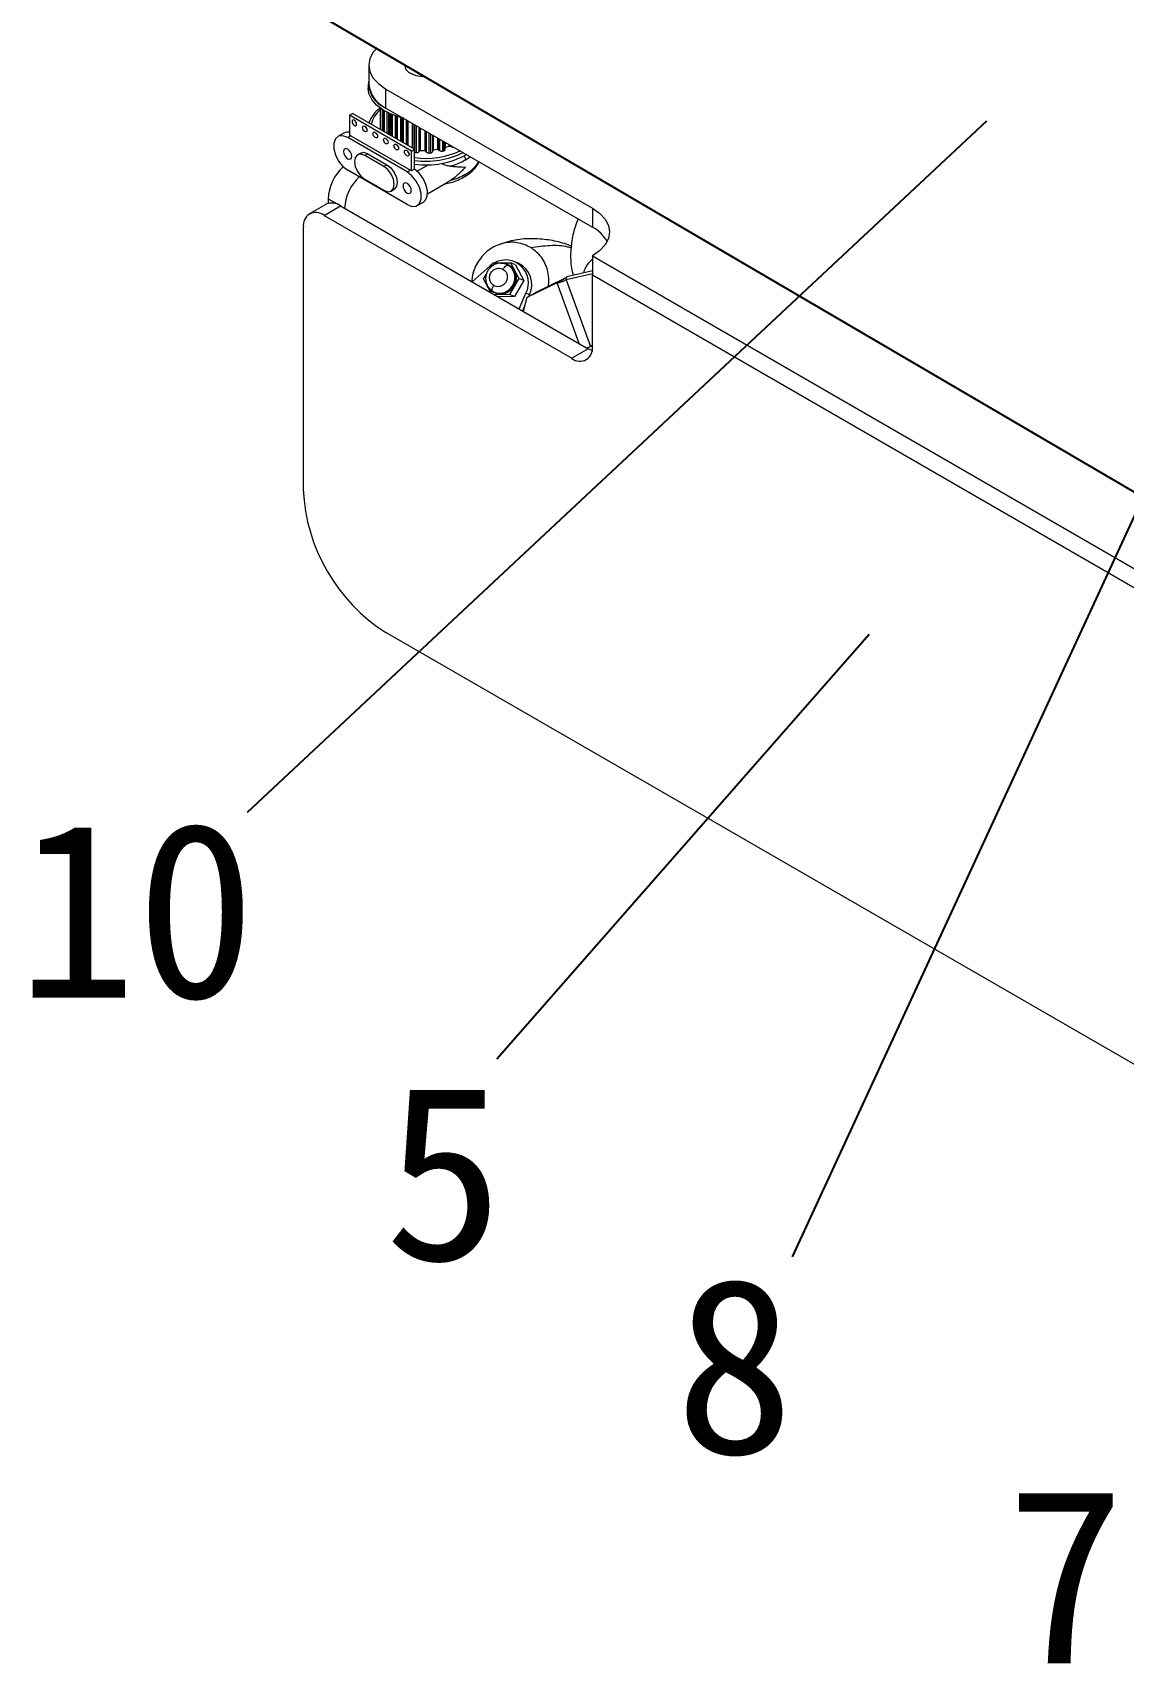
# Model space of a CAD drawing. Header units: millimetres. Extents: x -529 to 1738, y -425 to 849.
# Drawn here: x 717.4 to 810.8, y 501 to 640.6 of the extents above; entities that cross this region are included whole.
import ezdxf

# ---------------------------------------------------------------- set-up
doc = ezdxf.new("R2010")
doc.units = ezdxf.units.MM
doc.styles.get("Standard").update_dxf_attribs({"font": '', "height": 15})
doc.styles.get('Standard').set_extended_font_data('SimSun')

msp = doc.modelspace()

# ---------------------------------------------------------------- linework, layer by layer
for p, q in [((867.31, 719.67), (782.48, 535.76)), ((738.7, 644.03), (870.24, 567.02)), ((799.12, 633.01), (735.81, 573.82)), ((789.06, 589.06), (757.17, 552.7))]:
    msp.add_line(p, q)
at = {"color": 7, "linetype": 'Continuous', "lineweight": 15}
for p, q in [((746.22, 637.8), (746.22, 636.17)), ((749.29, 637.83), (749.29, 637.8)), ((746.16, 636.17), (746.16, 635.86)), ((747.68, 635.76), (765.36, 625.56)), ((747.68, 634.13), (747.68, 635.76)), ((747.2, 634.12), (747.2, 632.33)), ((747.68, 634.13), (765.36, 623.92)), ((744.57, 633.51), (744.83, 633.66)), ((749.87, 630.44), (744.57, 633.51)), ((744.57, 633.51), (744.57, 631.81)), ((750.14, 630.6), (744.83, 633.66)), ((747.47, 633.94), (747.47, 632.14)), ((748.07, 633.63), (748.07, 631.79)), ((748.93, 633.32), (748.93, 631.29)), ((749.99, 632.8), (749.99, 630.68)), ((744.08, 631.99), (743.55, 631.68)), ((744.67, 631.75), (744.41, 631.6)), ((749.5, 628.66), (744.41, 631.6)), ((744.67, 631.75), (749.77, 628.81)), ((747.2, 632.32), (747.2, 632.33)), ((752.76, 630.58), (752.76, 631.2)), ((745.52, 630.28), (745.25, 630.13)), ((746.14, 630.22), (745.88, 630.07)), ((747.5, 629.13), (745.88, 630.07)), ((746.14, 630.22), (747.77, 629.28)), ((749.87, 630.44), (750.14, 630.6)), ((749.87, 628.75), (749.87, 630.44)), ((750.14, 628.9), (750.14, 630.6)), ((750.14, 630.33), (750.14, 630.34)), ((750.55, 630.45), (750.5, 630.38)), ((751.01, 630.47), (750.65, 630.48)), ((751.14, 630.36), (751.1, 630.43)), ((751.67, 630.46), (751.66, 630.39)), ((752.1, 630.57), (751.75, 630.51)), ((752.27, 630.48), (752.2, 630.54)), ((752.76, 630.73), (752.77, 630.74)), ((753.08, 630.85), (752.77, 630.74)), ((753.29, 630.8), (753.19, 630.85)), ((749.5, 625.86), (744.41, 628.8)), ((747.5, 629.13), (747.77, 629.28)), ((749.5, 628.66), (749.77, 628.81)), ((750.14, 628.9), (749.87, 628.75)), ((745.88, 628.03), (747.5, 627.09)), ((748.13, 627.02), (748.39, 627.18)), ((751.24, 626.78), (752.96, 627.77)), ((753.22, 627.94), (752.96, 627.77)), ((742.54, 625.88), (741.13, 625.07)), ((742.38, 624.94), (743.79, 625.76)), ((742.73, 626.37), (742.73, 625.96)), ((743.79, 625.76), (765, 613.51)), ((750.36, 625.78), (750.89, 626.08)), ((742.38, 624.94), (763.59, 612.7)), ((765.36, 625.56), (765.36, 623.92)), ((740.61, 601.47), (740.61, 623.92)), ((765.36, 621.48), (843.14, 576.57)), ((765.36, 621.48), (765.36, 619.84)), ((756.61, 620.61), (755.06, 619.25)), ((756.57, 620.41), (756.84, 620.88)), ((756.76, 620.74), (756.61, 620.61)), ((756.84, 620.88), (758.35, 620.89)), ((757.88, 620.79), (757.77, 620.82)), ((758.06, 620.72), (757.99, 620.75)), ((758.35, 620.89), (759.06, 619.54)), ((758.77, 620.7), (758.35, 620.89)), ((759.01, 620.84), (758.7, 620.97)), ((758.77, 620.7), (759.48, 619.35)), ((765.36, 620.2), (763.18, 619.69)), ((756.04, 619.51), (756.28, 619.92)), ((756.65, 618.33), (756.04, 619.51)), ((759.06, 619.54), (758.26, 618.17)), ((759.48, 619.35), (758.68, 617.98)), ((759.48, 619.35), (759.06, 619.54)), ((762.34, 619.16), (759.75, 617.9)), ((763.02, 619.56), (760.46, 618.31)), ((762.34, 619.16), (762.91, 619.49)), ((763.18, 619.69), (763.11, 619.62)), ((765.36, 619.94), (763.12, 619.42)), ((763.12, 619.42), (763.18, 619.69)), ((763.12, 619.42), (765.19, 613.71)), ((765.36, 613.72), (765.36, 619.84)), ((765.36, 619.84), (843.14, 574.94)), ((765.36, 619.84), (843.14, 574.94)), ((756.75, 618.5), (756.81, 618.45)), ((756.82, 618.43), (756.94, 618.37)), ((757.01, 618.3), (756.87, 618.36)), ((756.94, 618.37), (757.01, 618.34)), ((758.26, 618.17), (756.96, 618.15)), ((758.68, 617.98), (757.29, 617.96)), ((758.68, 617.98), (758.26, 618.17)), ((759.09, 616.93), (759.67, 618.27)), ((759.75, 617.9), (759.44, 616.72)), ((759.98, 618.14), (759.67, 618.27)), ((759.75, 617.9), (760.46, 618.31)), ((759.92, 618), (759.98, 618.14)), ((759.39, 616.76), (759.55, 617.13)), ((765, 613.51), (763.59, 612.7)), ((765.33, 613.36), (765, 613.51)), ((765.19, 613.71), (765.36, 613.85)), ((860.82, 523.91), (747.68, 589.22))]:
    msp.add_line(p, q, dxfattribs=at)
at = {"color": 8, "linetype": 'Continuous', "lineweight": 15}
for p, q in [((747.2, 634.12), (747.2, 632.32)), ((747.21, 634.11), (747.21, 632.28)), ((747.39, 633.99), (747.39, 632.18)), ((747.48, 633.93), (747.48, 632.13)), ((747.54, 633.9), (747.54, 632.1)), ((747.77, 633.77), (747.77, 631.97)), ((747.89, 633.71), (747.89, 631.9)), ((747.99, 631.84), (747.99, 633.66)), ((748.11, 633.61), (748.11, 631.77)), ((748.21, 633.57), (748.21, 631.71)), ((748.46, 633.47), (748.46, 631.57)), ((748.56, 633.43), (748.56, 631.51)), ((748.68, 631.44), (748.68, 633.39)), ((749.03, 633.29), (749.03, 631.24)), ((749.15, 633.26), (749.15, 631.17)), ((749.4, 633.14), (749.4, 631.02)), ((749.48, 633.09), (749.48, 630.98)), ((749.59, 630.91), (749.59, 633.02)), ((749.93, 632.83), (749.93, 630.72)), ((750.14, 632.71), (750.14, 630.33)), ((750.28, 632.63), (750.28, 630.32)), ((750.5, 632.5), (750.5, 630.38)), ((750.55, 632.47), (750.55, 630.45)), ((750.65, 630.48), (750.65, 632.41)), ((751.01, 632.21), (751.01, 630.47)), ((751.1, 630.43), (751.1, 632.15)), ((751.14, 632.13), (751.14, 630.36)), ((751.34, 632.01), (751.34, 630.28)), ((751.49, 631.93), (751.49, 630.29)), ((751.66, 631.83), (751.66, 630.39)), ((751.67, 631.82), (751.67, 630.46)), ((751.75, 630.51), (751.75, 631.78)), ((752.1, 631.58), (752.1, 630.57)), ((752.2, 630.54), (752.2, 631.52)), ((752.27, 631.48), (752.27, 630.48)), ((752.52, 631.34), (752.52, 630.44)), ((752.65, 631.26), (752.65, 630.48)), ((752.77, 630.74), (752.77, 631.19)), ((753.08, 631.01), (753.08, 630.85)), ((753.19, 630.85), (753.19, 630.95)), ((753.29, 630.89), (753.29, 630.8)), ((754.49, 629.69), (754.9, 629.96)), ((750.35, 628.73), (751.3, 629.28)), ((742.73, 626.37), (743.76, 625.78)), ((758.12, 620.68), (757.88, 620.79)), ((758.19, 620.65), (758.06, 620.72)), ((758.08, 620.75), (758.23, 620.69)), ((764.23, 613.96), (762.34, 619.16))]:
    msp.add_line(p, q, dxfattribs=at)
at = {"color": 7, "linetype": 'Continuous', "lineweight": 15, "flags": 128}
for points in [[(746.9, 639.23), (746.6, 638.91), (746.31, 638.37), (746.22, 637.8), (746.31, 637.24), (746.6, 636.7), (747.06, 636.2), (747.68, 635.76)], [(751.04, 636.81), (750.82, 636.8), (750.27, 636.9), (749.8, 637.09)], [(749.2, 633.25), (748.92, 633.32), (748.13, 633.6), (747.44, 633.96), (746.88, 634.39), (746.48, 634.87), (746.23, 635.38), (746.16, 635.86)], [(744.78, 632.98), (744.79, 632.88), (744.84, 632.78), (744.9, 632.7), (744.98, 632.64), (745.05, 632.61), (745.11, 632.62), (745.16, 632.67), (745.17, 632.75), (745.16, 632.85), (745.11, 632.94), (745.05, 633.03), (744.98, 633.09), (744.9, 633.12), (744.84, 633.1), (744.79, 633.05), (744.78, 632.98)], [(745.15, 632.87), (745.1, 632.94), (745.07, 633.01)], [(745.68, 632.46), (745.69, 632.54), (745.73, 632.58), (745.8, 632.6), (745.87, 632.57), (745.95, 632.51), (746.01, 632.42), (746.05, 632.33), (746.07, 632.23), (746.05, 632.15), (746.01, 632.1), (745.95, 632.09), (745.87, 632.12), (745.8, 632.18), (745.73, 632.26), (745.69, 632.36), (745.68, 632.46)], [(744.41, 631.6), (744, 631.75), (743.63, 631.72), (743.36, 631.5), (743.22, 631.13), (743.22, 630.64), (743.36, 630.11), (743.63, 629.58), (744, 629.12), (744.41, 628.8)], [(746.05, 632.35), (746, 632.42), (745.97, 632.49)], [(746.58, 631.94), (746.59, 632.02), (746.63, 632.07), (746.7, 632.08), (746.77, 632.05), (746.85, 631.99), (746.91, 631.91), (746.95, 631.81), (746.97, 631.71), (746.95, 631.64), (746.91, 631.59), (746.85, 631.57), (746.77, 631.6), (746.7, 631.66), (746.63, 631.75), (746.59, 631.84), (746.58, 631.94)], [(746.94, 631.83), (746.9, 631.9), (746.86, 631.97)], [(747.47, 631.42), (747.49, 631.5), (747.53, 631.55), (747.59, 631.56), (747.67, 631.53), (747.74, 631.47), (747.81, 631.39), (747.85, 631.29), (747.87, 631.19), (747.85, 631.12), (747.81, 631.07), (747.74, 631.06), (747.67, 631.08), (747.59, 631.14), (747.53, 631.23), (747.49, 631.33), (747.47, 631.42)], [(747.84, 631.31), (747.8, 631.38), (747.76, 631.45)], [(744.41, 629.79), (744.54, 629.74), (744.66, 629.77), (744.74, 629.85), (744.76, 630), (744.74, 630.17), (744.66, 630.34), (744.54, 630.5), (744.41, 630.61), (744.27, 630.65), (744.16, 630.63), (744.08, 630.54), (744.06, 630.4), (744.08, 630.23), (744.16, 630.05), (744.27, 629.9), (744.41, 629.79)], [(745.88, 630.07), (745.54, 630.18), (745.25, 630.13), (745.06, 629.91), (744.99, 629.56), (745.06, 629.13), (745.25, 628.69), (745.54, 628.3), (745.88, 628.03)], [(745.52, 630.28), (745.8, 630.34), (746.14, 630.22)], [(748.37, 630.9), (748.39, 630.98), (748.43, 631.03), (748.49, 631.04), (748.57, 631.02), (748.64, 630.96), (748.71, 630.87), (748.75, 630.77), (748.76, 630.68), (748.75, 630.6), (748.71, 630.55), (748.64, 630.54), (748.57, 630.56), (748.49, 630.62), (748.43, 630.71), (748.39, 630.81), (748.37, 630.9)], [(748.74, 630.8), (748.69, 630.86), (748.66, 630.94)], [(749.27, 630.38), (749.28, 630.46), (749.33, 630.51), (749.39, 630.52), (749.47, 630.5), (749.54, 630.44), (749.6, 630.35), (749.65, 630.25), (749.66, 630.16), (749.65, 630.08), (749.6, 630.03), (749.54, 630.02), (749.47, 630.04), (749.39, 630.11), (749.33, 630.19), (749.28, 630.29), (749.27, 630.38)], [(749.64, 630.28), (749.59, 630.34), (749.56, 630.42)], [(747.5, 627.09), (747.84, 626.97), (748.13, 627.02), (748.32, 627.25), (748.39, 627.6), (748.32, 628.03), (748.13, 628.47), (747.84, 628.86), (747.5, 629.13)], [(747.77, 629.28), (748.11, 629.01), (748.39, 628.62), (748.58, 628.18), (748.65, 627.75), (748.58, 627.4), (748.39, 627.18), (748.39, 627.18)], [(749.5, 625.86), (749.91, 625.71), (750.28, 625.74), (750.55, 625.96), (750.69, 626.33), (750.69, 626.81), (750.55, 627.35), (750.28, 627.88), (749.91, 628.34), (749.5, 628.66)], [(750.89, 626.08), (751.06, 626.24), (751.21, 626.59), (751.23, 627.05), (751.11, 627.57), (750.87, 628.09), (750.53, 628.55), (750.14, 628.9)], [(749.5, 626.85), (749.64, 626.8), (749.75, 626.83), (749.83, 626.92), (749.85, 627.06), (749.83, 627.23), (749.75, 627.4), (749.64, 627.56), (749.5, 627.67), (749.37, 627.72), (749.25, 627.69), (749.17, 627.61), (749.15, 627.46), (749.17, 627.29), (749.25, 627.12), (749.37, 626.96), (749.5, 626.85)], [(765.36, 625.56), (765.98, 625.12), (766.44, 624.62), (766.73, 624.08), (766.82, 623.52), (766.73, 622.95), (766.44, 622.41), (765.98, 621.91), (765.36, 621.48)], [(756.45, 618.79), (756.46, 618.76), (756.82, 618.43)]]:
    msp.add_lwpolyline(points, dxfattribs=at)
at = {"color": 7, "linetype": 'Continuous', "lineweight": 15}
for centre, radius, start, end in [((750.13, 637.86), 0.842, 184.1687, 247.1514), ((748.49, 636.28), 2.29, 172.5962, 248.1322), ((748.72, 636.42), 2.51, 185.6948, 245.6253), ((748.58, 632.08), 2.48, 123.8535, 161.7171), ((748.48, 632.34), 2.08, 127.8126, 169.0218), ((744.41, 631.4), 0.675, 76.082, 118.5341), ((743.92, 630.44), 1.51, 59.9518, 64.5041), ((751.07, 636.92), 7.1, 262.4227, 294.6309), ((751.01, 636.64), 6.36, 262.1442, 263.3979), ((751.06, 637.11), 7.53, 262.9346, 295.4464), ((751.12, 636.36), 7.1, 262.0497, 299.0875), ((750.33, 630.57), 0.253, 259.4321, 314.2012), ((750.64, 630.37), 0.12, 83.9763, 135.1397), ((751.02, 630.37), 0.105, 37.3119, 93.527), ((751.31, 630.5), 0.225, 218.6196, 278.2178), ((751.04, 636.88), 6.61, 272.6327, 273.8557), ((751.5, 630.46), 0.176, 265.1623, 335.9365), ((751.75, 630.43), 0.0807, 90.3413, 157.9723), ((752.12, 630.43), 0.142, 55.1657, 100.6102), ((752.44, 630.73), 0.292, 235.5976, 285.0944), ((751.2, 635.92), 5.63, 283.4801, 284.8408), ((752.63, 630.61), 0.137, 276.9996, 346.9912), ((753.13, 630.7), 0.161, 67.7386, 109.4983), ((753.41, 631.1), 0.321, 247.6863, 280.9321), ((746.6, 626.19), 3.88, 131.5645, 177.3319), ((748.9, 627.32), 1.72, 55.7877, 59.9581), ((751.68, 634.65), 5.7, 285.6876, 299.5001), ((751.68, 633.43), 5.7, 285.6876, 299.5001), ((748.02, 625.37), 3.88, 132.5097, 177.3206), ((743.06, 624.74), 1.26, 54.3824, 114.3071), ((741.69, 624.1), 1.09, 50.7967, 189.214), ((763.95, 621.21), 3.06, 29.1117, 62.5369), ((757.92, 619.16), 1.96, 333.2509, 118.6558), ((758.14, 619), 2.03, 334.7975, 64.6335), ((764.28, 613.54), 1.09, 230.7967, 9.214), ((755.9, 602.13), 15.31, 182.4873, 237.5127)]:
    msp.add_arc(centre, radius, start, end, dxfattribs=at)
at = {"color": 8, "linetype": 'Continuous', "lineweight": 15}
for centre, radius, start, end in [((753.06, 631.17), 3.06, 297.7371, 327.5716), ((757.41, 619.59), 1.31, 249.184, 56.7631), ((757.47, 619.56), 1.31, 249.184, 56.7631)]:
    msp.add_arc(centre, radius, start, end, dxfattribs=at)
for points, knots in [([(754.37, 630.05), (754.38, 630.03), (754.43, 629.96), (754.47, 629.83), (754.48, 629.74), (754.49, 629.69)], [0, 0, 0, 0, 0.160475, 0.596587, 1, 1, 1, 1]), ([(754.49, 628.46), (754.48, 628.41), (754.47, 628.3), (754.41, 628.26), (754.38, 628.24)], [0, 0, 0, 0, 0.540522, 1, 1, 1, 1]), ([(760.08, 622.19), (760.64, 622.27), (761.75, 622.42), (762.9, 622.37), (763.44, 622.2), (763.55, 622.16)], [0, 0, 0, 0, 0.44965, 0.893052, 1, 1, 1, 1]), ([(758.23, 620.69), (758.32, 620.62), (758.55, 620.46), (758.74, 620.13), (758.83, 619.79), (758.84, 619.49), (758.78, 619.17), (758.65, 618.86), (758.45, 618.59), (758.2, 618.39), (757.93, 618.25), (757.6, 618.17), (757.27, 618.18), (757.08, 618.27), (757.01, 618.3)], [0, 0, 0, 0, 0.09405, 0.213015, 0.282634, 0.358146, 0.438171, 0.520658, 0.603146, 0.68317, 0.758682, 0.828301, 0.947266, 1, 1, 1, 1])]:
    msp.add_open_spline(points, degree=3, knots=knots, dxfattribs=at)
at = {"color": 7, "linetype": 'Continuous', "lineweight": 15}
for points, knots in [([(752.37, 629.42), (752.43, 629.4), (752.61, 629.32), (752.9, 629.21), (753.11, 629.18), (753.22, 629.16)], [0, 0, 0, 0, 0.219219, 0.609907, 1, 1, 1, 1]), ([(753.22, 629.16), (753.33, 629.15), (753.57, 629.13), (753.89, 629.1), (754.2, 629.08), (754.39, 629.08), (754.48, 629.08), (754.49, 629.08)], [0, 0, 0, 0, 0.245003, 0.491502, 0.742248, 0.994319, 1, 1, 1, 1]), ([(754.49, 629.08), (754.48, 629.07), (754.39, 628.97), (754.2, 628.76), (753.9, 628.47), (753.57, 628.19), (753.34, 628.02), (753.22, 627.94)], [0, 0, 0, 0, 0.005681, 0.250958, 0.497455, 0.747964, 1, 1, 1, 1]), ([(754.38, 628.24), (754.57, 628.35), (754.97, 628.61), (755.41, 629.05), (755.58, 629.38), (755.66, 629.53)], [0, 0, 0, 0, 0.323217, 0.699582, 1, 1, 1, 1]), ([(752.74, 627.65), (752.91, 627.68), (753.53, 627.79), (754.03, 628.05), (754.38, 628.24)], [0, 0, 0, 0, 0.273695, 1, 1, 1, 1]), ([(764.14, 624.63), (764.11, 624.57), (763.89, 624.1), (763.64, 623.15), (763.47, 621.8), (763.5, 620.66), (763.66, 620.02), (763.72, 619.82)], [0, 0, 0, 0, 0.038375, 0.318881, 0.571496, 0.858997, 1, 1, 1, 1]), ([(763.56, 622.3), (763.37, 622.37), (762.74, 622.63), (761.56, 622.87), (760.06, 622.99), (758.5, 622.83), (757.64, 622.53), (757.19, 622.37)], [0, 0, 0, 0, 0.088231, 0.286286, 0.504288, 0.742169, 1, 1, 1, 1]), ([(760.08, 622.19), (759.7, 622.36), (759.12, 622.63), (758.25, 622.65), (757.57, 622.53), (756.93, 622.27), (756.18, 621.77), (755.46, 620.91), (755.07, 619.94), (755.04, 619.37), (755.03, 619.23)], [0, 0, 0, 0, 0.181762, 0.279607, 0.379529, 0.479451, 0.577297, 0.759059, 0.940821, 1, 1, 1, 1]), ([(761.6, 618.86), (761.62, 619.05), (761.66, 619.46), (761.57, 620.12), (761.35, 620.78), (760.92, 621.55), (760.41, 621.94), (760.08, 622.19)], [0, 0, 0, 0, 0.137833, 0.317516, 0.4972, 0.673149, 1, 1, 1, 1]), ([(757.92, 620.78), (757.77, 620.81), (757.49, 620.88), (757.08, 620.79), (756.75, 620.6), (756.47, 620.34), (756.29, 620.02), (756.22, 619.68), (756.21, 619.39), (756.28, 619.11), (756.4, 618.85), (756.57, 618.64), (756.71, 618.54), (756.77, 618.49)], [0, 0, 0, 0, 0.117089, 0.23165, 0.332301, 0.421787, 0.54403, 0.617728, 0.696591, 0.77735, 0.856597, 0.931453, 1, 1, 1, 1]), ([(756.91, 618.94), (756.85, 618.98), (756.72, 619.07), (756.61, 619.27), (756.56, 619.47), (756.55, 619.65), (756.58, 619.84), (756.66, 620.02), (756.78, 620.18), (756.93, 620.3), (757.09, 620.38), (757.29, 620.43), (757.51, 620.42), (757.65, 620.35), (757.72, 620.32)], [0, 0, 0, 0, 0.090318, 0.204563, 0.27142, 0.343936, 0.420786, 0.5, 0.579214, 0.656064, 0.72858, 0.795437, 0.909682, 1, 1, 1, 1]), ([(757.72, 620.32), (757.77, 620.27), (757.91, 620.18), (758.02, 619.98), (758.07, 619.78), (758.08, 619.6), (758.04, 619.42), (757.97, 619.23), (757.85, 619.07), (757.7, 618.95), (757.54, 618.87), (757.34, 618.83), (757.12, 618.83), (756.98, 618.9), (756.91, 618.94)], [0, 0, 0, 0, 0.090318, 0.204563, 0.27142, 0.343936, 0.420786, 0.5, 0.579214, 0.656064, 0.72858, 0.795437, 0.909682, 1, 1, 1, 1]), ([(757.5, 620.85), (757.64, 620.85), (757.84, 620.86), (758.02, 620.78), (758.08, 620.75)], [0, 0, 0, 0, 0.661246, 1, 1, 1, 1]), ([(757.72, 620.32), (757.75, 620.38), (757.83, 620.5), (757.96, 620.63), (758.06, 620.69), (758.1, 620.68), (758.12, 620.68)], [0, 0, 0, 0, 0.2702613, 0.5624294, 0.7897364, 1, 1, 1, 1]), ([(758.23, 620.69), (758.22, 620.68), (758.22, 620.67), (758.2, 620.66), (758.19, 620.65), (758.19, 620.65), (758.19, 620.65)], [0, 0, 0, 0, 0.270261, 0.562429, 0.789736, 1, 1, 1, 1]), ([(765.36, 621.15), (765.23, 621.04), (764.93, 620.79), (764.71, 620.38), (764.62, 620.09), (764.6, 620.02)], [0, 0, 0, 0, 0.346826, 0.838982, 1, 1, 1, 1]), ([(756.87, 618.36), (756.76, 618.42), (756.63, 618.51), (756.55, 618.65), (756.53, 618.68)], [0, 0, 0, 0, 0.767162, 1, 1, 1, 1]), ([(756.82, 618.43), (756.8, 618.45), (756.76, 618.49), (756.78, 618.63), (756.83, 618.79), (756.89, 618.89), (756.91, 618.94)], [0, 0, 0, 0, 0.270261, 0.562429, 0.789736, 1, 1, 1, 1]), ([(763.11, 619.62), (763.08, 619.6), (763.02, 619.55), (762.95, 619.51), (762.91, 619.49)], [0, 0, 0, 0, 0.47818, 1, 1, 1, 1]), ([(756.77, 618.49), (756.81, 618.46), (756.88, 618.4), (756.98, 618.36), (757.02, 618.34)], [0, 0, 0, 0, 0.491012, 1, 1, 1, 1]), ([(756.88, 618.41), (756.88, 618.41), (756.88, 618.4), (756.88, 618.39), (756.88, 618.37), (756.87, 618.36), (756.87, 618.36)], [0, 0, 0, 0, 0.270261, 0.562429, 0.789736, 1, 1, 1, 1]), ([(765.19, 613.71), (765.12, 613.67), (765.02, 613.62), (764.94, 613.58), (764.91, 613.57)], [0, 0, 0, 0, 0.757861, 1, 1, 1, 1])]:
    msp.add_open_spline(points, degree=3, knots=knots, dxfattribs=at)
msp.add_open_spline([(762.34, 619.16), (762.39, 619.17), (762.5, 619.2), (762.69, 619.25), (762.9, 619.32), (763.05, 619.39), (763.12, 619.42)], degree=3, dxfattribs=at)

# ---------------------------------------------------------------- texts
at = {"char_height": 15, "attachment_point": 1}
for s, width, insert in [('10', 3.5711, (716.1, 572.95)), ('5', 15.4749, (747.55, 550.49)), ('8', 5.9519, (772.44, 533.92)), ('7', 3.0697, (800.78, 515.95))]:
    msp.add_mtext_dynamic_manual_height_columns(s, width=width, gutter_width=75, heights=[0], dxfattribs=dict(at, insert=insert))

doc.saveas('drawing.dxf')
